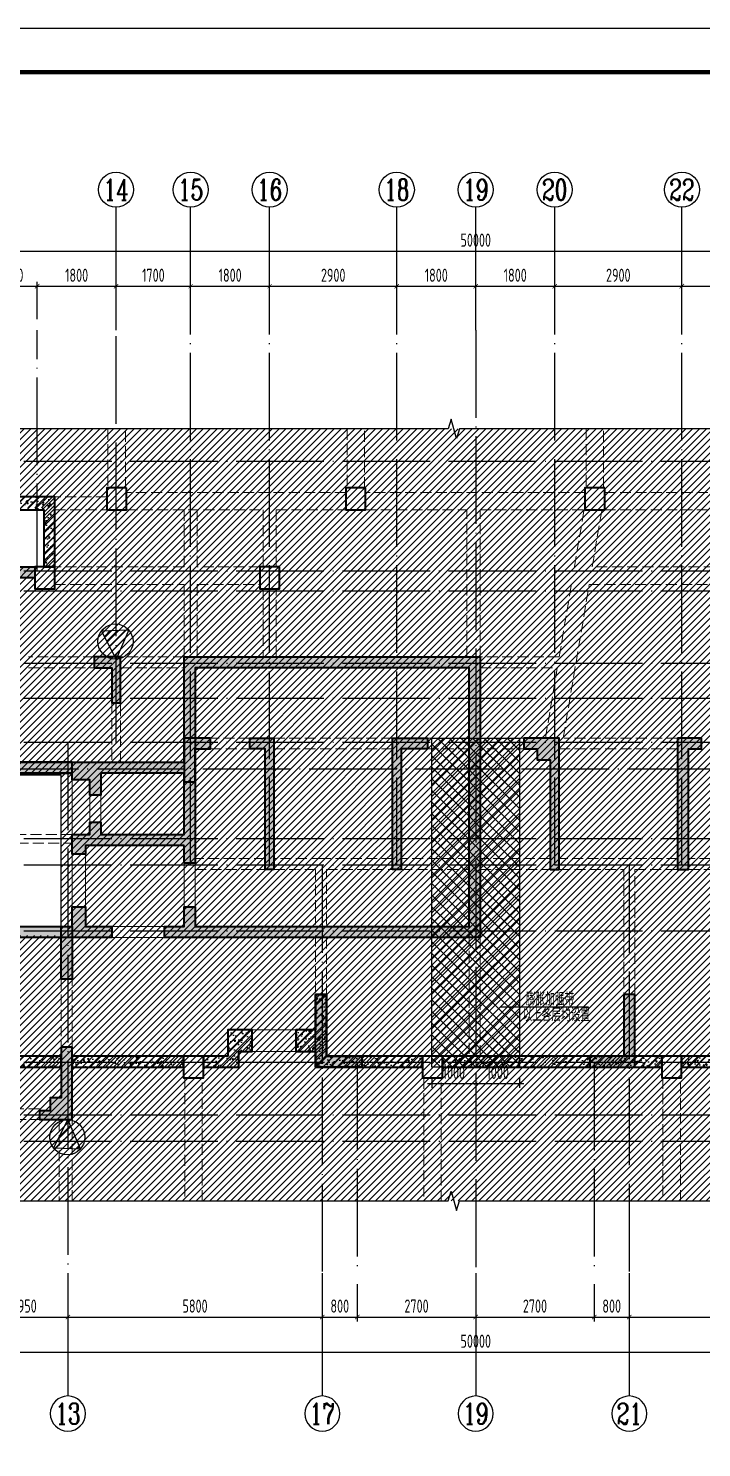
# Model space of a CAD drawing. Extents: x -655480 to 203344, y -294099 to 287156.
# Drawn here: x -176519 to -161169, y 193828 to 226182 of the extents above; entities that cross this region are included whole.
import ezdxf
from ezdxf.enums import TextEntityAlignment as Align

# ---------------------------------------------------------------- set-up
doc = ezdxf.new("R2010")
doc.units = 0
doc.header["$LTSCALE"] = 1000
for name, pattern in [('__DASH', [0.35, 0.25, -0.1]), ('DASH', [0.35, 0.25, -0.1]), ('DOTE', [2.42, 2, -0.2, 0.02, -0.2])]:
    doc.linetypes.add(name, pattern=pattern)
doc.layers.get('0').update_dxf_attribs({"linetype": 'CONTINUOUS'})
doc.layers.get('DEFPOINTS').update_dxf_attribs({"linetype": 'CONTINUOUS'})
for name, color, linetype in [('-TK', 7, 'CONTINUOUS'), ('A-AXIS', 1, 'CONTINUOUS'), ('A-DOTE', 10, 'DOTE'), ('AXIS_NUM', 7, 'CONTINUOUS'), ('DIM', 2, 'CONTINUOUS'), ('S-L主梁线', 4, 'DASH'), ('S-Q墙填充', 252, 'CONTINUOUS'), ('S-Q墙实线', 6, 'CONTINUOUS'), ('S-X详图标注', 3, 'CONTINUOUS'), ('S-Y一般标注', 3, 'CONTINUOUS'), ('S-楼板文字', 7, 'CONTINUOUS'), ('S-洞口边线', 7, 'CONTINUOUS'), ('THIN', 7, 'CONTINUOUS'), ('后浇带', 8, 'CONTINUOUS'), ('轮廓线-核心筒', 7, 'CONTINUOUS')]:
    doc.layers.add(name, color=color, linetype=linetype)
for name, color, linetype, lineweight in [('WINDOW', 144, 'CONTINUOUS', 15), ('底图$0$砼柱', 2, 'CONTINUOUS', 35), ('板元', 253, 'CONTINUOUS', 18)]:
    doc.layers.add(name, color=color, linetype=linetype, lineweight=lineweight)
doc.styles.add('TSSD_Axis', font='complex.shx', dxfattribs={"width": 0.7, "bigfont": 'hztxt.shx'})
doc.styles.add('TSSD_DIMENSION', font='Tssdeng.shx', dxfattribs={"width": 0.7, "bigfont": 'tssdchn.shx'})
doc.styles.add('TSSD_REIN', font='tssdeng.shx', dxfattribs={"width": 0.7, "height": 300, "bigfont": 'tssdchn.shx'})
doc.dimstyles.new('TSSD_100_100', dxfattribs={"dimtxt": 300, "dimasz": 100, "dimexe": 100, "dimexo": 250, "dimgap": 100, "dimtad": 1, "dimdec": 0, "dimzin": 0, "dimdsep": 46, "dimtxsty": 'TSSD_DIMENSION', "dimblk": 'ARCHTICK', "dimcen": 0, "dimdle": 100, "dimclrt": 7, "dimadec": 0, "dimazin": 0, "dimtfac": 1, "dimtdec": 0, "dimtix": 1, "dimtmove": 2, "dimatfit": 3, "dimldrblk": 'ARCHTICK', "dimfxl": 1, "dimtolj": 1, "dimtzin": 0, "dimarcsym": 0})
doc.dimstyles.new('TSSD_100_100$0', dxfattribs={"dimtxt": 300, "dimasz": 80, "dimexe": 100, "dimexo": 250, "dimgap": 100, "dimtad": 1, "dimdec": 0, "dimzin": 0, "dimdsep": 46, "dimtxsty": 'TSSD_DIMENSION', "dimblk": 'ARCHTICK', "dimcen": 0, "dimdle": 100, "dimclrd": 3, "dimclre": 3, "dimclrt": 7, "dimadec": 0, "dimazin": 0, "dimtfac": 1, "dimtdec": 0, "dimtix": 1, "dimtmove": 2, "dimatfit": 3, "dimldrblk": 'ARCHTICK', "dimfxl": 1, "dimtolj": 1, "dimtzin": 0, "dimarcsym": 0})
pattern_1 = [(45, (-1285947.3, -27275.25), (-88.388348, 88.388348), []), (50, (-1285947.3, -27275.25), (358.63009, -31.37607), [37.5, -412.5]), (355, (-1285947.3, -27275.25), (-69.37567, 376.09607), [30, -330]), (100.4514, (-1285917.4, -27277.87), (289.25469, 344.71977), [31.8701, -350.57106]), (46.1842, (-1285947.3, -27175.25), (533.62052, -82.7595), [56.25, -618.75]), (96.6356, (-1285902.83, -27182.15), (467.33135, 487.05894), [47.80514, -525.8565]), (351.1842, (-1285947.3, -27175.25), (467.33097, 487.0593), [45, -495]), (21, (-1285897.3, -27200.25), (298.45353, -201.309445), [37.5, -412.5]), (326, (-1285897.3, -27200.25), (121.65767, 362.57502), [30, -330]), (71.4514, (-1285872.43, -27217.03), (420.11131, 161.26525), [31.8701, -350.57106]), (37.5, (-1285947.3, -27275.25), (6.079928, 166.446927), [0, -326, 0, -335, 0, -331.25]), (7.5, (-1285947.3, -27275.25), (131.53477, 197.205856), [0, -191, 0, -318.5, 0, -126.25]), (327.5, (-1286058.8, -27275.25), (266.911218, -11.277436), [0, -125, 0, -390, 0, -517.5]), (317.5, (-1286108.8, -27275.25), (291.593085, 50.05249), [0, -162.5, 0, -259, 0, -367.5])]

# ---------------------------------------------------------------- blocks, each defined once
blk = doc.blocks.new('20210827.00122446')
at = {"layer": 'S-Q墙填充', "linetype": 'ByBlock'}
h = blk.add_hatch(dxfattribs=at)
h.set_pattern_fill('钢筋混凝土', color=252, scale=50)
h.set_pattern_definition(pattern_1)
h.paths.add_polyline_path([(-238612, -278596), (-238612, -276996), (-242422, -276996), (-242422, -277296), (-238862, -277296), (-238862, -278596)])
h = blk.add_hatch(dxfattribs=at)
h.set_pattern_fill('钢筋混凝土', color=252, scale=50)
h.set_pattern_definition(pattern_1)
h.paths.add_polyline_path([(-235662, -284946), (-237912, -284946), (-237912, -285146), (-238212, -285146), (-238212, -284696), (-237812, -284696), (-237812, -284416), (-237562, -284416), (-237562, -284696), (-235662, -284696), (-235662, -283296), (-237562, -283296), (-237562, -283796), (-237812, -283796), (-237812, -283446), (-238212, -283446), (-238212, -283296), (-240212, -283296), (-240212, -278596), (-239062, -278596), (-239062, -278846), (-239962, -278846), (-239962, -283046), (-235662, -283046), (-235662, -280646), (-228912, -280646), (-228912, -287046), (-236112, -287046), (-236112, -286796), (-235662, -286796), (-235662, -286346), (-235412, -286346), (-235412, -286796), (-229162, -286796), (-229162, -280896), (-235412, -280896), (-235412, -285346), (-235662, -285346)])
at = {"layer": 'S-Q墙填充'}
for points in [[(-237112, -280646), (-237712, -280646), (-237712, -280896), (-237312, -280896), (-237312, -281696), (-237112, -281696)], [(-235412, -283496), (-235412, -282746), (-235062, -282746), (-235062, -282496), (-235662, -282496), (-235662, -283496)], [(-233612, -282496), (-233612, -285496), (-233812, -285496), (-233812, -282746), (-234162, -282746), (-234162, -282496)], [(-230712, -285496), (-230912, -285496), (-230912, -282496), (-230112, -282496), (-230112, -282746), (-230712, -282746)], [(-227312, -285496), (-227112, -285496), (-227112, -282496), (-227912, -282496), (-227912, -282746), (-227612, -282746), (-227612, -282996), (-227312, -282996)], [(-224412, -282496), (-224412, -285496), (-224162, -285496), (-224162, -282746), (-223862, -282746), (-223862, -282496)], [(-240212, -282796), (-240212, -283296), (-238212, -283296), (-238212, -283046), (-239962, -283046), (-239962, -282796)], [(-238212, -287996), (-238462, -287996), (-238462, -286796), (-238212, -286796)], [(-232662, -289996), (-232662, -288346), (-232412, -288346), (-232412, -289746), (-231612, -289746), (-231612, -289996)], [(-225387, -289996), (-225387, -288346), (-225637, -288346), (-225637, -289746), (-226412, -289746), (-226412, -289996)], [(-238212, -291196), (-238212, -289546), (-238462, -289546), (-238462, -290696), (-238712, -290696), (-238712, -290996), (-238962, -290996), (-238962, -291196)]]:
    blk.add_hatch(color=252, dxfattribs=at).paths.add_polyline_path(points)
at = {"layer": 'S-Q墙填充', "linetype": 'ByBlock'}
h = blk.add_hatch(dxfattribs=at)
h.set_pattern_fill('钢筋混凝土', color=252, scale=50)
h.set_pattern_definition(pattern_1)
h.paths.add_polyline_path([(-247412, -281696), (-247412, -283196), (-247412, -286096), (-242662, -286096), (-242662, -286796), (-238212, -286796), (-238212, -286346), (-237912, -286346), (-237912, -286796), (-237312, -286796), (-237312, -287046), (-242912, -287046), (-242912, -286346), (-247662, -286346), (-247662, -281696)])
h = blk.add_hatch(dxfattribs=at)
h.set_pattern_fill('钢筋混凝土', color=252, scale=50)
h.set_pattern_definition(pattern_1)
h.paths.add_polyline_path([(-232412, -289746), (-232412, -288346), (-232662, -288346), (-232662, -289146), (-233112, -289146), (-233112, -289646), (-232662, -289646), (-232662, -289996), (-230222, -289996), (-230222, -289746)])
h = blk.add_hatch(dxfattribs=at)
h.set_pattern_fill('钢筋混凝土', color=252, scale=50)
h.set_pattern_definition(pattern_1)
h.paths.add_polyline_path([(-234412, -289996), (-234412, -289646), (-234112, -289646), (-234112, -289146), (-234662, -289146), (-234662, -289746), (-235222, -289746), (-235222, -289996)])
h = blk.add_hatch(dxfattribs=at)
h.set_pattern_fill('钢筋混凝土', color=252, scale=50)
h.set_pattern_definition(pattern_1)
h.paths.add_polyline_path([(-244562, -289746), (-244562, -289996), (-238462, -289996), (-238462, -289746)])
h = blk.add_hatch(dxfattribs=at)
h.set_pattern_fill('钢筋混凝土', color=252, scale=50)
h.set_pattern_definition(pattern_1)
h.paths.add_polyline_path([(-238212, -289996), (-235672, -289996), (-235672, -289746), (-238212, -289746)])
h = blk.add_hatch(dxfattribs=at)
h.set_pattern_fill('钢筋混凝土', color=252, scale=50)
h.set_pattern_definition(pattern_1)
h.paths.add_polyline_path([(-224772, -289996), (-224772, -289746), (-229772, -289746), (-229772, -289996)])
h = blk.add_hatch(dxfattribs=at)
h.set_pattern_fill('钢筋混凝土', color=252, scale=50)
h.set_pattern_definition(pattern_1)
h.paths.add_polyline_path([(-224322, -289746), (-224322, -289996), (-219812, -289996), (-219812, -289746)])
at = {"layer": 'S-L主梁线', "linetype": '__DASH', "lineweight": 18}
for p, q in [((-237397, -275446), (-237397, -276796)), ((-236997, -276796), (-236997, -275446)), ((-231947, -275446), (-231947, -276796)), ((-231547, -276796), (-231547, -275446)), ((-226497, -275446), (-226497, -276796)), ((-226097, -276796), (-226097, -275446)), ((-233712, -276896), (-236972, -276896)), ((-231972, -276896), (-233712, -276896)), ((-226522, -276896), (-231522, -276896)), ((-219872, -276896), (-226072, -276896)), ((-237422, -276996), (-238612, -276996)), ((-226762, -278596), (-226522, -277177)), ((-238612, -277296), (-237422, -277296)), ((-236972, -277296), (-233862, -277296)), ((-235662, -278596), (-235662, -277296)), ((-235362, -278596), (-235362, -277296)), ((-233862, -277296), (-233862, -278596)), ((-233562, -277296), (-231972, -277296)), ((-233562, -278596), (-233562, -277296)), ((-231522, -277296), (-229212, -277296)), ((-229212, -280646), (-229212, -277296)), ((-228912, -277296), (-226522, -277296)), ((-228912, -280646), (-228912, -277296)), ((-226357, -278596), (-226137, -277296)), ((-226072, -277296), (-219872, -277296)), ((-235662, -278596), (-238612, -278596)), ((-233937, -278596), (-235362, -278596)), ((-222862, -278596), (-226357, -278596)), ((-238612, -278996), (-235662, -278996)), ((-235662, -280646), (-235662, -278996)), ((-235362, -278996), (-233937, -278996)), ((-235362, -280646), (-235362, -278996)), ((-233862, -279096), (-233862, -280646)), ((-233562, -280646), (-233562, -279096)), ((-227109, -280646), (-226830, -278996)), ((-227017, -282496), (-226424, -278996)), ((-226424, -278996), (-222862, -278996)), ((-237712, -280646), (-239212, -280646)), ((-235662, -280646), (-237112, -280646)), ((-227109, -280646), (-228912, -280646)), ((-239212, -280896), (-237712, -280896)), ((-237112, -280896), (-235662, -280896)), ((-228912, -280896), (-227152, -280896)), ((-227422, -282496), (-227152, -280896)), ((-237312, -281696), (-237312, -283046)), ((-237112, -283046), (-237112, -281696)), ((-234162, -282496), (-235062, -282496)), ((-235062, -282746), (-234162, -282746)), ((-230912, -282496), (-233612, -282496)), ((-233612, -282746), (-230912, -282746)), ((-229162, -282496), (-230112, -282496)), ((-230112, -282746), (-229162, -282746)), ((-227812, -282496), (-228912, -282496)), ((-227812, -282746), (-228912, -282746)), ((-227112, -282746), (-224412, -282746)), ((-224412, -282496), (-226993, -282496)), ((-238212, -284696), (-239712, -284696)), ((-239812, -284896), (-238212, -284896)), ((-233812, -285246), (-235412, -285246)), ((-232512, -285246), (-233612, -285246)), ((-230912, -285246), (-232512, -285246)), ((-229162, -285246), (-230712, -285246)), ((-227312, -285246), (-228912, -285246)), ((-225512, -285246), (-227112, -285246)), ((-224412, -285246), (-225512, -285246)), ((-222612, -285246), (-224162, -285246)), ((-235412, -285496), (-233812, -285496)), ((-233612, -285496), (-232662, -285496)), ((-232662, -285496), (-232662, -286746)), ((-232412, -285496), (-230912, -285496)), ((-232412, -286746), (-232412, -285496)), ((-230712, -285496), (-229162, -285496)), ((-228912, -285496), (-227312, -285496)), ((-227112, -285496), (-225637, -285496)), ((-225637, -285496), (-225637, -288346)), ((-225387, -288346), (-225387, -285496)), ((-225387, -285496), (-224412, -285496)), ((-224162, -285496), (-222612, -285496)), ((-232662, -286996), (-232662, -288346)), ((-232412, -288346), (-232412, -286996)), ((-229162, -286996), (-229162, -289746)), ((-228912, -289746), (-228912, -286996)), ((-238462, -287996), (-238462, -289546)), ((-238212, -289546), (-238212, -287996)), ((-235647, -290246), (-235647, -293050)), ((-235247, -293050), (-235247, -290246)), ((-230197, -290246), (-230197, -293050)), ((-229797, -293050), (-229797, -290246)), ((-224747, -290246), (-224747, -293050)), ((-224347, -293050), (-224347, -290246)), ((-238962, -290946), (-244062, -290946)), ((-244062, -291196), (-238962, -291196)), ((-238512, -291196), (-238512, -293050)), ((-238212, -293050), (-238212, -291196))]:
    blk.add_line(p, q, dxfattribs=at)
at = {"layer": 'S-Q墙实线', "lineweight": 35}
for points in [[(-238612, -278596), (-238612, -276996), (-242422, -276996), (-242422, -277296), (-238862, -277296), (-238862, -278596)], [(-237112, -280646), (-237712, -280646), (-237712, -280896), (-237312, -280896), (-237312, -281696), (-237112, -281696)], [(-235412, -283496), (-235412, -282746), (-235062, -282746), (-235062, -282496), (-235662, -282496), (-235662, -283496)], [(-233612, -282496), (-233612, -285496), (-233812, -285496), (-233812, -282746), (-234162, -282746), (-234162, -282496)], [(-230712, -285496), (-230912, -285496), (-230912, -282496), (-230112, -282496), (-230112, -282746), (-230712, -282746)], [(-227312, -285496), (-227112, -285496), (-227112, -282496), (-227912, -282496), (-227912, -282746), (-227612, -282746), (-227612, -282996), (-227312, -282996)], [(-224412, -282496), (-224412, -285496), (-224162, -285496), (-224162, -282746), (-223862, -282746), (-223862, -282496)], [(-240212, -282796), (-240212, -283296), (-238212, -283296), (-238212, -283046), (-239962, -283046), (-239962, -282796)], [(-238212, -287996), (-238462, -287996), (-238462, -286796), (-238212, -286796)], [(-232662, -289996), (-232662, -288346), (-232412, -288346), (-232412, -289746), (-231612, -289746), (-231612, -289996)], [(-225387, -289996), (-225387, -288346), (-225637, -288346), (-225637, -289746), (-226412, -289746), (-226412, -289996)], [(-238212, -291196), (-238212, -289546), (-238462, -289546), (-238462, -290696), (-238712, -290696), (-238712, -290996), (-238962, -290996), (-238962, -291196)], [(-224772, -289996), (-224772, -289746), (-229772, -289746), (-229772, -289996)], [(-224322, -289746), (-224322, -289996), (-219812, -289996), (-219812, -289746)]]:
    blk.add_lwpolyline(points, close=True, dxfattribs=at)
for points in [[(-235662, -284946), (-237912, -284946), (-237912, -285146), (-238212, -285146), (-238212, -284696), (-237812, -284696), (-237812, -284416), (-237562, -284416), (-237562, -284696), (-235662, -284696), (-235662, -283296), (-237562, -283296), (-237562, -283796), (-237812, -283796), (-237812, -283446), (-238212, -283446), (-238212, -283296), (-240212, -283296)], [(-240212, -278596), (-239062, -278596), (-239062, -278846), (-239962, -278846)], [(-239962, -283046), (-235662, -283046), (-235662, -280646), (-228912, -280646), (-228912, -287046), (-236112, -287046), (-236112, -286796), (-235662, -286796), (-235662, -286346), (-235412, -286346), (-235412, -286796), (-229162, -286796), (-229162, -280896), (-235412, -280896), (-235412, -285346), (-235662, -285346), (-235662, -284946)], [(-247412, -281696), (-247412, -283196), (-247412, -286096), (-242662, -286096), (-242662, -286796), (-238212, -286796), (-238212, -286346), (-237912, -286346), (-237912, -286796), (-237312, -286796), (-237312, -287046), (-242912, -287046), (-242912, -286346), (-247662, -286346), (-247662, -281696), (-247412, -281696)], [(-232412, -289746), (-232412, -288346), (-232662, -288346), (-232662, -289146), (-233112, -289146), (-233112, -289646), (-232662, -289646), (-232662, -289996), (-230222, -289996), (-230222, -289746), (-232412, -289746)], [(-234412, -289996), (-234412, -289646), (-234112, -289646), (-234112, -289146), (-234662, -289146), (-234662, -289746), (-235222, -289746), (-235222, -289996), (-234412, -289996)], [(-244562, -289746), (-244562, -289996), (-238462, -289996), (-238462, -289746), (-244562, -289746)], [(-238212, -289996), (-235672, -289996), (-235672, -289746), (-238212, -289746), (-238212, -289996)]]:
    blk.add_lwpolyline(points, dxfattribs=at)
at = {"layer": 'THIN'}
for points in [[(-202250, -275446), (-229381, -275446), (-229451, -275666), (-229571, -275226), (-229641, -275446), (-256772, -275446)], [(-256772, -293050), (-229641, -293050), (-229571, -292830), (-229451, -293270), (-229381, -293050), (-202250, -293050)]]:
    blk.add_lwpolyline(points, dxfattribs=at)
at = {"layer": 'WINDOW', "linetype": 'ByBlock'}
blk.add_line((-238212, -284696), (-238212, -283446), dxfattribs=at)
for points in [[(-237812, -283796), (-237562, -283796), (-237562, -284416), (-237812, -284416)], [(-237912, -285146), (-238212, -285146), (-238212, -286346), (-237912, -286346)], [(-235412, -285346), (-235662, -285346), (-235662, -286346), (-235412, -286346)], [(-237312, -286796), (-236112, -286796), (-236112, -287046), (-237312, -287046)], [(-233112, -289146), (-234112, -289146), (-234112, -289646), (-233112, -289646)]]:
    blk.add_lwpolyline(points, close=True, dxfattribs=at)
at = {"layer": '底图$0$砼柱', "color": 3, "lineweight": 35}
for points in [[(-236972, -276796), (-237422, -276796), (-237422, -277296), (-236972, -277296)], [(-231522, -276796), (-231972, -276796), (-231972, -277296), (-231522, -277296)], [(-226072, -276796), (-226522, -276796), (-226522, -277296), (-226072, -277296)], [(-238612, -278596), (-239062, -278596), (-239062, -279096), (-238612, -279096)], [(-233487, -278596), (-233937, -278596), (-233937, -279096), (-233487, -279096)], [(-235222, -289746), (-235672, -289746), (-235672, -290246), (-235222, -290246)], [(-229772, -289746), (-230222, -289746), (-230222, -290246), (-229772, -290246)], [(-224322, -289746), (-224772, -289746), (-224772, -290246), (-224322, -290246)]]:
    blk.add_lwpolyline(points, close=True, dxfattribs=at)
at = {"layer": '轮廓线-核心筒', "linetype": 'ByBlock'}
blk.add_lwpolyline([(-242662, -286096), (-242662, -286796), (-238462, -286796), (-238462, -284746), (-238462, -283346), (-240212, -283346), (-240212, -278596), (-240212, -278596), (-240212, -278596), (-238862, -278596), (-238862, -277296), (-243062, -277296), (-243062, -278746), (-245312, -278746), (-245312, -278746), (-245312, -278746), (-245312, -281696), (-247412, -281696), (-247412, -286096)], close=True, dxfattribs=at)
blk = doc.blocks.new('ts_axno')
at = {"color": 0, "linetype": 'ByBlock', "lineweight": -2}
blk.add_circle((0, 0), 0.5, dxfattribs=at)
at = {"color": 0, "linetype": 'ByBlock', "lineweight": -2, "style": 'TSSD_Axis', "width": 0.7}
blk.add_attdef('A', text='', height=0.6, dxfattribs=at).set_placement((0, 0), align=Align.MIDDLE_CENTER)
blk = doc.blocks.new('_ArchTick')
at = {"color": 0, "linetype": 'ByBlock', "const_width": 0.15}
blk.add_lwpolyline([(-0.5, -0.5), (0.5, 0.5)], dxfattribs=at)
blk = doc.blocks.new('*D478')
at = {"layer": 'DEFPOINTS', "color": 0, "transparency": 16777216}
for p in [(-179891, 288113), (-180991, 287113), (-179891, 287113)]:
    blk.add_point(p, dxfattribs=at)
at = {"layer": 'S-Y一般标注', "color": 0, "lineweight": -2, "transparency": 16777216}
for p, q in [((-181091, 288113), (-179791, 288113)), ((-180991, 287363), (-180991, 288213)), ((-179891, 287363), (-179891, 288213))]:
    blk.add_line(p, q, dxfattribs=at)
at = {"layer": 'S-Y一般标注', "color": 0, "lineweight": -2, "transparency": 16777216, "xscale": 100, "yscale": 100, "zscale": 100, "rotation": 180}
blk.add_blockref('_ArchTick', (-180991, 288113), dxfattribs=at)
at = {"layer": 'S-Y一般标注', "color": 0, "lineweight": -2, "transparency": 16777216, "xscale": 100, "yscale": 100, "zscale": 100}
blk.add_blockref('_ArchTick', (-179891, 288113), dxfattribs=at)
at = {"layer": 'S-Y一般标注', "color": 7, "transparency": 16777216, "insert": (-180441, 288363), "char_height": 300, "attachment_point": 5, "style": 'TSSD_DIMENSION'}
blk.add_mtext('\\A1;1100', dxfattribs=at)
blk = doc.blocks.new('*D479')
at = {"layer": 'DEFPOINTS', "color": 0, "transparency": 16777216}
for p in [(-176391, 288113), (-178091, 287113), (-176391, 287113)]:
    blk.add_point(p, dxfattribs=at)
at = {"layer": 'S-Y一般标注', "color": 0, "lineweight": -2, "transparency": 16777216}
for p, q in [((-178191, 288113), (-176291, 288113)), ((-178091, 287363), (-178091, 288213)), ((-176391, 287363), (-176391, 288213))]:
    blk.add_line(p, q, dxfattribs=at)
at = {"layer": 'S-Y一般标注', "color": 0, "lineweight": -2, "transparency": 16777216, "xscale": 100, "yscale": 100, "zscale": 100, "rotation": 180}
blk.add_blockref('_ArchTick', (-178091, 288113), dxfattribs=at)
at = {"layer": 'S-Y一般标注', "color": 0, "lineweight": -2, "transparency": 16777216, "xscale": 100, "yscale": 100, "zscale": 100}
blk.add_blockref('_ArchTick', (-176391, 288113), dxfattribs=at)
at = {"layer": 'S-Y一般标注', "color": 7, "transparency": 16777216, "insert": (-177241, 288363), "char_height": 300, "attachment_point": 5, "style": 'TSSD_DIMENSION'}
blk.add_mtext('\\A1;1700', dxfattribs=at)
blk = doc.blocks.new('*D480')
at = {"layer": 'DEFPOINTS', "color": 0, "transparency": 16777216}
for p in [(-174591, 288113), (-176391, 287113), (-174591, 287113)]:
    blk.add_point(p, dxfattribs=at)
at = {"layer": 'S-Y一般标注', "color": 0, "lineweight": -2, "transparency": 16777216}
for p, q in [((-176491, 288113), (-174491, 288113)), ((-176391, 287363), (-176391, 288213)), ((-174591, 287363), (-174591, 288213))]:
    blk.add_line(p, q, dxfattribs=at)
at = {"layer": 'S-Y一般标注', "color": 0, "lineweight": -2, "transparency": 16777216, "xscale": 100, "yscale": 100, "zscale": 100, "rotation": 180}
blk.add_blockref('_ArchTick', (-176391, 288113), dxfattribs=at)
at = {"layer": 'S-Y一般标注', "color": 0, "lineweight": -2, "transparency": 16777216, "xscale": 100, "yscale": 100, "zscale": 100}
blk.add_blockref('_ArchTick', (-174591, 288113), dxfattribs=at)
at = {"layer": 'S-Y一般标注', "color": 7, "transparency": 16777216, "insert": (-175491, 288363), "char_height": 300, "attachment_point": 5, "style": 'TSSD_DIMENSION'}
blk.add_mtext('\\A1;1800', dxfattribs=at)
blk = doc.blocks.new('*D481')
at = {"layer": 'DEFPOINTS', "color": 0, "transparency": 16777216}
for p in [(-171691, 288113), (-174591, 287113), (-171691, 287113)]:
    blk.add_point(p, dxfattribs=at)
at = {"layer": 'S-Y一般标注', "color": 0, "lineweight": -2, "transparency": 16777216}
for p, q in [((-174691, 288113), (-171591, 288113)), ((-174591, 287363), (-174591, 288213)), ((-171691, 287363), (-171691, 288213))]:
    blk.add_line(p, q, dxfattribs=at)
at = {"layer": 'S-Y一般标注', "color": 0, "lineweight": -2, "transparency": 16777216, "xscale": 100, "yscale": 100, "zscale": 100, "rotation": 180}
blk.add_blockref('_ArchTick', (-174591, 288113), dxfattribs=at)
at = {"layer": 'S-Y一般标注', "color": 0, "lineweight": -2, "transparency": 16777216, "xscale": 100, "yscale": 100, "zscale": 100}
blk.add_blockref('_ArchTick', (-171691, 288113), dxfattribs=at)
at = {"layer": 'S-Y一般标注', "color": 7, "transparency": 16777216, "insert": (-173141, 288363), "char_height": 300, "attachment_point": 5, "style": 'TSSD_DIMENSION'}
blk.add_mtext('\\A1;2900', dxfattribs=at)
blk = doc.blocks.new('*D482')
at = {"layer": 'DEFPOINTS', "color": 0, "transparency": 16777216}
for p in [(-169891, 288113), (-171691, 287113), (-169891, 287113)]:
    blk.add_point(p, dxfattribs=at)
at = {"layer": 'S-Y一般标注', "color": 0, "lineweight": -2, "transparency": 16777216}
for p, q in [((-171791, 288113), (-169791, 288113)), ((-171691, 287363), (-171691, 288213)), ((-169891, 287363), (-169891, 288213))]:
    blk.add_line(p, q, dxfattribs=at)
at = {"layer": 'S-Y一般标注', "color": 0, "lineweight": -2, "transparency": 16777216, "xscale": 100, "yscale": 100, "zscale": 100, "rotation": 180}
blk.add_blockref('_ArchTick', (-171691, 288113), dxfattribs=at)
at = {"layer": 'S-Y一般标注', "color": 0, "lineweight": -2, "transparency": 16777216, "xscale": 100, "yscale": 100, "zscale": 100}
blk.add_blockref('_ArchTick', (-169891, 288113), dxfattribs=at)
at = {"layer": 'S-Y一般标注', "color": 7, "transparency": 16777216, "insert": (-170791, 288363), "char_height": 300, "attachment_point": 5, "style": 'TSSD_DIMENSION'}
blk.add_mtext('\\A1;1800', dxfattribs=at)
blk = doc.blocks.new('*D483')
at = {"layer": 'DEFPOINTS', "color": 0, "transparency": 16777216}
for p in [(-168091, 288113), (-169891, 287113), (-168091, 287113)]:
    blk.add_point(p, dxfattribs=at)
at = {"layer": 'S-Y一般标注', "color": 0, "lineweight": -2, "transparency": 16777216}
for p, q in [((-169991, 288113), (-167991, 288113)), ((-169891, 287363), (-169891, 288213)), ((-168091, 287363), (-168091, 288213))]:
    blk.add_line(p, q, dxfattribs=at)
at = {"layer": 'S-Y一般标注', "color": 0, "lineweight": -2, "transparency": 16777216, "xscale": 100, "yscale": 100, "zscale": 100, "rotation": 180}
blk.add_blockref('_ArchTick', (-169891, 288113), dxfattribs=at)
at = {"layer": 'S-Y一般标注', "color": 0, "lineweight": -2, "transparency": 16777216, "xscale": 100, "yscale": 100, "zscale": 100}
blk.add_blockref('_ArchTick', (-168091, 288113), dxfattribs=at)
at = {"layer": 'S-Y一般标注', "color": 7, "transparency": 16777216, "insert": (-168991, 288363), "char_height": 300, "attachment_point": 5, "style": 'TSSD_DIMENSION'}
blk.add_mtext('\\A1;1800', dxfattribs=at)
blk = doc.blocks.new('*D484')
at = {"layer": 'DEFPOINTS', "color": 0, "transparency": 16777216}
for p in [(-165191, 288113), (-168091, 287113), (-165191, 287113)]:
    blk.add_point(p, dxfattribs=at)
at = {"layer": 'S-Y一般标注', "color": 0, "lineweight": -2, "transparency": 16777216}
for p, q in [((-168191, 288113), (-165091, 288113)), ((-168091, 287363), (-168091, 288213)), ((-165191, 287363), (-165191, 288213))]:
    blk.add_line(p, q, dxfattribs=at)
at = {"layer": 'S-Y一般标注', "color": 0, "lineweight": -2, "transparency": 16777216, "xscale": 100, "yscale": 100, "zscale": 100, "rotation": 180}
blk.add_blockref('_ArchTick', (-168091, 288113), dxfattribs=at)
at = {"layer": 'S-Y一般标注', "color": 0, "lineweight": -2, "transparency": 16777216, "xscale": 100, "yscale": 100, "zscale": 100}
blk.add_blockref('_ArchTick', (-165191, 288113), dxfattribs=at)
at = {"layer": 'S-Y一般标注', "color": 7, "transparency": 16777216, "insert": (-166641, 288363), "char_height": 300, "attachment_point": 5, "style": 'TSSD_DIMENSION'}
blk.add_mtext('\\A1;2900', dxfattribs=at)
blk = doc.blocks.new('*D485')
at = {"layer": 'DEFPOINTS', "color": 0, "transparency": 16777216}
for p in [(-163391, 288113), (-165191, 287113), (-163391, 287113)]:
    blk.add_point(p, dxfattribs=at)
at = {"layer": 'S-Y一般标注', "color": 0, "lineweight": -2, "transparency": 16777216}
for p, q in [((-165291, 288113), (-163291, 288113)), ((-165191, 287363), (-165191, 288213)), ((-163391, 287363), (-163391, 288213))]:
    blk.add_line(p, q, dxfattribs=at)
at = {"layer": 'S-Y一般标注', "color": 0, "lineweight": -2, "transparency": 16777216, "xscale": 100, "yscale": 100, "zscale": 100, "rotation": 180}
blk.add_blockref('_ArchTick', (-165191, 288113), dxfattribs=at)
at = {"layer": 'S-Y一般标注', "color": 0, "lineweight": -2, "transparency": 16777216, "xscale": 100, "yscale": 100, "zscale": 100}
blk.add_blockref('_ArchTick', (-163391, 288113), dxfattribs=at)
at = {"layer": 'S-Y一般标注', "color": 7, "transparency": 16777216, "insert": (-164291, 288363), "char_height": 300, "attachment_point": 5, "style": 'TSSD_DIMENSION'}
blk.add_mtext('\\A1;1800', dxfattribs=at)
blk = doc.blocks.new('*D494')
at = {"layer": 'DEFPOINTS', "color": 0, "transparency": 16777216}
for p in [(-144891, 288913), (-194891, 287113), (-144891, 287113)]:
    blk.add_point(p, dxfattribs=at)
at = {"layer": 'S-Y一般标注', "color": 0, "lineweight": -2, "transparency": 16777216}
for p, q in [((-194891, 287363), (-194891, 289013)), ((-144891, 287363), (-144891, 289013)), ((-194991, 288913), (-144791, 288913))]:
    blk.add_line(p, q, dxfattribs=at)
at = {"layer": 'S-Y一般标注', "color": 0, "lineweight": -2, "transparency": 16777216, "xscale": 100, "yscale": 100, "zscale": 100, "rotation": 180}
blk.add_blockref('_ArchTick', (-194891, 288913), dxfattribs=at)
at = {"layer": 'S-Y一般标注', "color": 0, "lineweight": -2, "transparency": 16777216, "xscale": 100, "yscale": 100, "zscale": 100}
blk.add_blockref('_ArchTick', (-144891, 288913), dxfattribs=at)
at = {"layer": 'S-Y一般标注', "color": 7, "transparency": 16777216, "insert": (-169891, 289163), "char_height": 300, "attachment_point": 5, "style": 'TSSD_DIMENSION'}
blk.add_mtext('\\A1;50000', dxfattribs=at)
blk = doc.blocks.new('*D508')
at = {"layer": 'DEFPOINTS', "color": 0, "transparency": 16777216}
for p in [(-178091, 288113), (-179891, 287113), (-178091, 287113)]:
    blk.add_point(p, dxfattribs=at)
at = {"layer": 'S-Y一般标注', "color": 0, "lineweight": -2, "transparency": 16777216}
for p, q in [((-179991, 288113), (-177991, 288113)), ((-179891, 287363), (-179891, 288213)), ((-178091, 287363), (-178091, 288213))]:
    blk.add_line(p, q, dxfattribs=at)
at = {"layer": 'S-Y一般标注', "color": 0, "lineweight": -2, "transparency": 16777216, "xscale": 100, "yscale": 100, "zscale": 100, "rotation": 180}
blk.add_blockref('_ArchTick', (-179891, 288113), dxfattribs=at)
at = {"layer": 'S-Y一般标注', "color": 0, "lineweight": -2, "transparency": 16777216, "xscale": 100, "yscale": 100, "zscale": 100}
blk.add_blockref('_ArchTick', (-178091, 288113), dxfattribs=at)
at = {"layer": 'S-Y一般标注', "color": 7, "transparency": 16777216, "insert": (-178991, 288363), "char_height": 300, "attachment_point": 5, "style": 'TSSD_DIMENSION'}
blk.add_mtext('\\A1;1800', dxfattribs=at)
blk = doc.blocks.new('*D513')
at = {"layer": 'DEFPOINTS', "color": 0, "transparency": 16777216}
for p in [(-181141, 265613), (-179191, 265613), (-179191, 264613)]:
    blk.add_point(p, dxfattribs=at)
at = {"layer": 'S-Y一般标注', "color": 0, "lineweight": -2, "transparency": 16777216}
for p, q in [((-181141, 265363), (-181141, 264513)), ((-179191, 265363), (-179191, 264513)), ((-181241, 264613), (-179091, 264613))]:
    blk.add_line(p, q, dxfattribs=at)
at = {"layer": 'S-Y一般标注', "color": 0, "lineweight": -2, "transparency": 16777216, "xscale": 100, "yscale": 100, "zscale": 100, "rotation": 180}
blk.add_blockref('_ArchTick', (-181141, 264613), dxfattribs=at)
at = {"layer": 'S-Y一般标注', "color": 0, "lineweight": -2, "transparency": 16777216, "xscale": 100, "yscale": 100, "zscale": 100}
blk.add_blockref('_ArchTick', (-179191, 264613), dxfattribs=at)
at = {"layer": 'S-Y一般标注', "color": 7, "transparency": 16777216, "insert": (-180166, 264863), "char_height": 300, "attachment_point": 5, "style": 'TSSD_DIMENSION'}
blk.add_mtext('\\A1;1950', dxfattribs=at)
blk = doc.blocks.new('*D514')
at = {"layer": 'DEFPOINTS', "color": 0, "transparency": 16777216}
for p in [(-179191, 265613), (-173391, 265613), (-173391, 264613)]:
    blk.add_point(p, dxfattribs=at)
at = {"layer": 'S-Y一般标注', "color": 0, "lineweight": -2, "transparency": 16777216}
for p, q in [((-179191, 265363), (-179191, 264513)), ((-173391, 265363), (-173391, 264513)), ((-179291, 264613), (-173291, 264613))]:
    blk.add_line(p, q, dxfattribs=at)
at = {"layer": 'S-Y一般标注', "color": 0, "lineweight": -2, "transparency": 16777216, "xscale": 100, "yscale": 100, "zscale": 100, "rotation": 180}
blk.add_blockref('_ArchTick', (-179191, 264613), dxfattribs=at)
at = {"layer": 'S-Y一般标注', "color": 0, "lineweight": -2, "transparency": 16777216, "xscale": 100, "yscale": 100, "zscale": 100}
blk.add_blockref('_ArchTick', (-173391, 264613), dxfattribs=at)
at = {"layer": 'S-Y一般标注', "color": 7, "transparency": 16777216, "insert": (-176291, 264863), "char_height": 300, "attachment_point": 5, "style": 'TSSD_DIMENSION'}
blk.add_mtext('\\A1;5800', dxfattribs=at)
blk = doc.blocks.new('*D515')
at = {"layer": 'DEFPOINTS', "color": 0, "transparency": 16777216}
for p in [(-173391, 265613), (-172591, 265613), (-172591, 264613)]:
    blk.add_point(p, dxfattribs=at)
at = {"layer": 'S-Y一般标注', "color": 0, "lineweight": -2, "transparency": 16777216}
for p, q in [((-173391, 265363), (-173391, 264513)), ((-172591, 265363), (-172591, 264513)), ((-173491, 264613), (-172491, 264613))]:
    blk.add_line(p, q, dxfattribs=at)
at = {"layer": 'S-Y一般标注', "color": 0, "lineweight": -2, "transparency": 16777216, "xscale": 100, "yscale": 100, "zscale": 100, "rotation": 180}
blk.add_blockref('_ArchTick', (-173391, 264613), dxfattribs=at)
at = {"layer": 'S-Y一般标注', "color": 0, "lineweight": -2, "transparency": 16777216, "xscale": 100, "yscale": 100, "zscale": 100}
blk.add_blockref('_ArchTick', (-172591, 264613), dxfattribs=at)
at = {"layer": 'S-Y一般标注', "color": 7, "transparency": 16777216, "insert": (-172991, 264863), "char_height": 300, "attachment_point": 5, "style": 'TSSD_DIMENSION'}
blk.add_mtext('\\A1;800', dxfattribs=at)
blk = doc.blocks.new('*D516')
at = {"layer": 'DEFPOINTS', "color": 0, "transparency": 16777216}
for p in [(-172591, 265613), (-169891, 265613), (-169891, 264613)]:
    blk.add_point(p, dxfattribs=at)
at = {"layer": 'S-Y一般标注', "color": 0, "lineweight": -2, "transparency": 16777216}
for p, q in [((-172591, 265363), (-172591, 264513)), ((-169891, 265363), (-169891, 264513)), ((-172691, 264613), (-169791, 264613))]:
    blk.add_line(p, q, dxfattribs=at)
at = {"layer": 'S-Y一般标注', "color": 0, "lineweight": -2, "transparency": 16777216, "xscale": 100, "yscale": 100, "zscale": 100, "rotation": 180}
blk.add_blockref('_ArchTick', (-172591, 264613), dxfattribs=at)
at = {"layer": 'S-Y一般标注', "color": 0, "lineweight": -2, "transparency": 16777216, "xscale": 100, "yscale": 100, "zscale": 100}
blk.add_blockref('_ArchTick', (-169891, 264613), dxfattribs=at)
at = {"layer": 'S-Y一般标注', "color": 7, "transparency": 16777216, "insert": (-171241, 264863), "char_height": 300, "attachment_point": 5, "style": 'TSSD_DIMENSION'}
blk.add_mtext('\\A1;2700', dxfattribs=at)
blk = doc.blocks.new('*D517')
at = {"layer": 'DEFPOINTS', "color": 0, "transparency": 16777216}
for p in [(-167191, 265613), (-166391, 265613), (-166391, 264613)]:
    blk.add_point(p, dxfattribs=at)
at = {"layer": 'S-Y一般标注', "color": 0, "lineweight": -2, "transparency": 16777216}
for p, q in [((-167191, 265363), (-167191, 264513)), ((-166391, 265363), (-166391, 264513)), ((-167291, 264613), (-166291, 264613))]:
    blk.add_line(p, q, dxfattribs=at)
at = {"layer": 'S-Y一般标注', "color": 0, "lineweight": -2, "transparency": 16777216, "xscale": 100, "yscale": 100, "zscale": 100, "rotation": 180}
blk.add_blockref('_ArchTick', (-167191, 264613), dxfattribs=at)
at = {"layer": 'S-Y一般标注', "color": 0, "lineweight": -2, "transparency": 16777216, "xscale": 100, "yscale": 100, "zscale": 100}
blk.add_blockref('_ArchTick', (-166391, 264613), dxfattribs=at)
at = {"layer": 'S-Y一般标注', "color": 7, "transparency": 16777216, "insert": (-166791, 264863), "char_height": 300, "attachment_point": 5, "style": 'TSSD_DIMENSION'}
blk.add_mtext('\\A1;800', dxfattribs=at)
blk = doc.blocks.new('*D518')
at = {"layer": 'DEFPOINTS', "color": 0, "transparency": 16777216}
for p in [(-166391, 265613), (-160591, 265613), (-160591, 264613)]:
    blk.add_point(p, dxfattribs=at)
at = {"layer": 'S-Y一般标注', "color": 0, "lineweight": -2, "transparency": 16777216}
for p, q in [((-166391, 265363), (-166391, 264513)), ((-160591, 265363), (-160591, 264513)), ((-166491, 264613), (-160491, 264613))]:
    blk.add_line(p, q, dxfattribs=at)
at = {"layer": 'S-Y一般标注', "color": 0, "lineweight": -2, "transparency": 16777216, "xscale": 100, "yscale": 100, "zscale": 100, "rotation": 180}
blk.add_blockref('_ArchTick', (-166391, 264613), dxfattribs=at)
at = {"layer": 'S-Y一般标注', "color": 0, "lineweight": -2, "transparency": 16777216, "xscale": 100, "yscale": 100, "zscale": 100}
blk.add_blockref('_ArchTick', (-160591, 264613), dxfattribs=at)
at = {"layer": 'S-Y一般标注', "color": 7, "transparency": 16777216, "insert": (-163491, 264863), "char_height": 300, "attachment_point": 5, "style": 'TSSD_DIMENSION'}
blk.add_mtext('\\A1;5800', dxfattribs=at)
blk = doc.blocks.new('*D523')
at = {"layer": 'DEFPOINTS', "color": 0, "transparency": 16777216}
for p in [(-194891, 265613), (-144891, 265613), (-144891, 263813)]:
    blk.add_point(p, dxfattribs=at)
at = {"layer": 'S-Y一般标注', "color": 0, "lineweight": -2, "transparency": 16777216}
for p, q in [((-194891, 265363), (-194891, 263713)), ((-144891, 265363), (-144891, 263713)), ((-194991, 263813), (-144791, 263813))]:
    blk.add_line(p, q, dxfattribs=at)
at = {"layer": 'S-Y一般标注', "color": 0, "lineweight": -2, "transparency": 16777216, "xscale": 100, "yscale": 100, "zscale": 100, "rotation": 180}
blk.add_blockref('_ArchTick', (-194891, 263813), dxfattribs=at)
at = {"layer": 'S-Y一般标注', "color": 0, "lineweight": -2, "transparency": 16777216, "xscale": 100, "yscale": 100, "zscale": 100}
blk.add_blockref('_ArchTick', (-144891, 263813), dxfattribs=at)
at = {"layer": 'S-Y一般标注', "color": 7, "transparency": 16777216, "insert": (-169891, 264063), "char_height": 300, "attachment_point": 5, "style": 'TSSD_DIMENSION'}
blk.add_mtext('\\A1;50000', dxfattribs=at)
blk = doc.blocks.new('*D526')
at = {"layer": 'DEFPOINTS', "color": 0, "transparency": 16777216}
for p in [(-169891, 265613), (-167191, 265613), (-167191, 264613)]:
    blk.add_point(p, dxfattribs=at)
at = {"layer": 'S-Y一般标注', "color": 0, "lineweight": -2, "transparency": 16777216}
for p, q in [((-169891, 265363), (-169891, 264513)), ((-167191, 265363), (-167191, 264513)), ((-169991, 264613), (-167091, 264613))]:
    blk.add_line(p, q, dxfattribs=at)
at = {"layer": 'S-Y一般标注', "color": 0, "lineweight": -2, "transparency": 16777216, "xscale": 100, "yscale": 100, "zscale": 100, "rotation": 180}
blk.add_blockref('_ArchTick', (-169891, 264613), dxfattribs=at)
at = {"layer": 'S-Y一般标注', "color": 0, "lineweight": -2, "transparency": 16777216, "xscale": 100, "yscale": 100, "zscale": 100}
blk.add_blockref('_ArchTick', (-167191, 264613), dxfattribs=at)
at = {"layer": 'S-Y一般标注', "color": 7, "transparency": 16777216, "insert": (-168541, 264863), "char_height": 300, "attachment_point": 5, "style": 'TSSD_DIMENSION'}
blk.add_mtext('\\A1;2700', dxfattribs=at)
blk = doc.blocks.new('A1')
blk.add_lwpolyline([(0, 59400), (0, 0), (84100, 0), (84100, 59400)], close=True)
at = {"const_width": 100}
blk.add_lwpolyline([(2500, 58400), (2500, 1000), (83100, 1000), (83100, 58400)], close=True, dxfattribs=at)
blk = doc.blocks.new('20210825.04523959')
at = {"layer": 'S-X详图标注'}
h = blk.add_hatch(dxfattribs=at)
h.set_pattern_fill('METAL', color=256, scale=30, style=0)
h.set_pattern_definition([(45, (178926.81, -414693.95), (-84.852814, 84.852814), [])])
h.paths.add_polyline_path([(17699, 11300), (17368, 11943), (17987, 11963)])
h = blk.add_hatch(dxfattribs=at)
h.set_pattern_fill('METAL', color=256, scale=30, style=0)
h.set_pattern_definition([(45, (128135.16, -210953.7), (-84.852814, 84.852814), [])])
h.paths.add_polyline_path([(16600, 800), (16269, 157), (16888, 137)])
for points in [[(17699, 11300), (17368, 11943), (17987, 11963), (17699, 11300)], [(16600, 800), (16269, 157), (16888, 137), (16600, 800)]]:
    blk.add_lwpolyline(points, dxfattribs=at)
for centre in [(17686, 11700), (16587, 400)]:
    blk.add_circle(centre, 400, dxfattribs=at)
blk = doc.blocks.new('*D1290')
at = {"layer": 'DEFPOINTS', "color": 0, "transparency": 16777216}
for p in [(-167319, 202505), (-166319, 202505), (-166319, 202132)]:
    blk.add_point(p, dxfattribs=at)
at = {"layer": 'DIM', "color": 3, "lineweight": -2, "transparency": 16777216}
for p, q in [((-167319, 202255), (-167319, 202032)), ((-166319, 202255), (-166319, 202032)), ((-167419, 202132), (-166219, 202132))]:
    blk.add_line(p, q, dxfattribs=at)
at = {"layer": 'DIM', "color": 3, "lineweight": -2, "transparency": 16777216, "xscale": 80, "yscale": 80, "zscale": 80, "rotation": 180}
blk.add_blockref('_ArchTick', (-167319, 202132), dxfattribs=at)
at = {"layer": 'DIM', "color": 3, "lineweight": -2, "transparency": 16777216, "xscale": 80, "yscale": 80, "zscale": 80}
blk.add_blockref('_ArchTick', (-166319, 202132), dxfattribs=at)
at = {"layer": 'DIM', "color": 7, "transparency": 16777216, "insert": (-166819, 202382), "char_height": 300, "attachment_point": 5, "style": 'TSSD_DIMENSION'}
blk.add_mtext('\\A1;1000', dxfattribs=at)
blk = doc.blocks.new('*D1291')
at = {"layer": 'DEFPOINTS', "color": 0, "transparency": 16777216}
for p in [(-166319, 202505), (-165319, 202505), (-165319, 202132)]:
    blk.add_point(p, dxfattribs=at)
at = {"layer": 'DIM', "color": 3, "lineweight": -2, "transparency": 16777216}
for p, q in [((-166319, 202255), (-166319, 202032)), ((-165319, 202255), (-165319, 202032)), ((-166419, 202132), (-165219, 202132))]:
    blk.add_line(p, q, dxfattribs=at)
at = {"layer": 'DIM', "color": 3, "lineweight": -2, "transparency": 16777216, "xscale": 80, "yscale": 80, "zscale": 80, "rotation": 180}
blk.add_blockref('_ArchTick', (-166319, 202132), dxfattribs=at)
at = {"layer": 'DIM', "color": 3, "lineweight": -2, "transparency": 16777216, "xscale": 80, "yscale": 80, "zscale": 80}
blk.add_blockref('_ArchTick', (-165319, 202132), dxfattribs=at)
at = {"layer": 'DIM', "color": 7, "transparency": 16777216, "insert": (-165819, 202382), "char_height": 300, "attachment_point": 5, "style": 'TSSD_DIMENSION'}
blk.add_mtext('\\A1;1000', dxfattribs=at)
blk = doc.blocks.new('20210827.00163710')
at = {"layer": 'A-AXIS'}
for p, q in [((-233372, -268230.2), (-233372, -265430.2)), ((-231672, -268230.2), (-231672, -265430.2)), ((-229872, -268230.2), (-229872, -265430.2)), ((-226972, -268230.2), (-226972, -265430.2)), ((-225172, -268230.2), (-225172, -265430.2)), ((-223372, -268230.2), (-223372, -265430.2)), ((-220472, -268230.2), (-220472, -265430.2)), ((-234472, -289730.2), (-234472, -292530.2)), ((-228672, -289730.2), (-228672, -292530.2)), ((-225172, -289730.2), (-225172, -292530.2)), ((-221672, -289730.2), (-221672, -292530.2))]:
    blk.add_line(p, q, dxfattribs=at)
at = {"layer": 'A-DOTE'}
for p, q in [((-235172, -273730.2), (-235172, -268230.2)), ((-233372, -277630.2), (-233372, -268230.2)), ((-231672, -280430.2), (-231672, -268230.2)), ((-229872, -280430.2), (-229872, -268230.2)), ((-226972, -280430.2), (-226972, -268230.2)), ((-225172, -268230.2), (-225172, -289730.2)), ((-223372, -280430.2), (-223372, -268230.2)), ((-220472, -280430.2), (-220472, -268230.2)), ((-197172, -271230.2), (-253172, -271230.2)), ((-197172, -273730.2), (-253172, -273730.2)), ((-197172, -274180.2), (-253172, -274180.2)), ((-197172, -275830.2), (-253172, -275830.2)), ((-197172, -276630.2), (-253172, -276630.2)), ((-197172, -277630.2), (-253172, -277630.2)), ((-234472.2, -277630.2), (-234472, -289730.2)), ((-253172, -278229.9), (-197172, -278229.9)), ((-197172, -279830.2), (-253172, -279830.2)), ((-197172, -280430.2), (-253172, -280430.2)), ((-228672, -280430.2), (-228672, -289730.2)), ((-221672, -280430.2), (-221672, -289730.2)), ((-197172, -281930.2), (-253172, -281930.2)), ((-197172, -284930.2), (-253172, -284930.2)), ((-227872, -284930.2), (-227872, -289730.2)), ((-222472, -284930.2), (-222472, -289730.2)), ((-197172, -286130.2), (-253172, -286130.2)), ((-197172, -286730.2), (-253172, -286730.2))]:
    blk.add_line(p, q, dxfattribs=at)
at = {"layer": 'A-AXIS'}
ref = blk.add_blockref('ts_axno', (-233372, -265030.2), dxfattribs=dict(at, xscale=800, yscale=800, zscale=800))
ref.add_attrib('8', '14', dxfattribs={"layer": 'AXIS_NUM', "height": 480, "style": 'TSSD_Axis', "width": 0.7}).set_placement((-233372, -265030.2), align=Align.MIDDLE_CENTER)
ref = blk.add_blockref('ts_axno', (-231672, -265030.2), dxfattribs=dict(at, xscale=800, yscale=800, zscale=800))
ref.add_attrib('9', '15', dxfattribs={"layer": 'AXIS_NUM', "height": 480, "style": 'TSSD_Axis', "width": 0.7}).set_placement((-231672, -265030.2), align=Align.MIDDLE_CENTER)
ref = blk.add_blockref('ts_axno', (-229872, -265030.2), dxfattribs=dict(at, xscale=800, yscale=800, zscale=800))
ref.add_attrib('10', '16', dxfattribs={"layer": 'AXIS_NUM', "height": 480, "style": 'TSSD_Axis', "width": 0.7}).set_placement((-229872, -265030.2), align=Align.MIDDLE_CENTER)
ref = blk.add_blockref('ts_axno', (-226972, -265030.2), dxfattribs=dict(at, xscale=800, yscale=800, zscale=800))
ref.add_attrib('11', '18', dxfattribs={"layer": 'AXIS_NUM', "height": 480, "style": 'TSSD_Axis', "width": 0.7}).set_placement((-226972, -265030.2), align=Align.MIDDLE_CENTER)
ref = blk.add_blockref('ts_axno', (-225172, -265030.2), dxfattribs=dict(at, xscale=800, yscale=800, zscale=800))
ref.add_attrib('12', '19', dxfattribs={"layer": 'AXIS_NUM', "height": 480, "style": 'TSSD_Axis', "width": 0.7}).set_placement((-225172, -265030.2), align=Align.MIDDLE_CENTER)
ref = blk.add_blockref('ts_axno', (-223372, -265030.2), dxfattribs=dict(at, xscale=800, yscale=800, zscale=800))
ref.add_attrib('13', '20', dxfattribs={"layer": 'AXIS_NUM', "height": 480, "style": 'TSSD_Axis', "width": 0.7}).set_placement((-223372, -265030.2), align=Align.MIDDLE_CENTER)
ref = blk.add_blockref('ts_axno', (-220472, -265030.2), dxfattribs=dict(at, xscale=800, yscale=800, zscale=800))
ref.add_attrib('14', '22', dxfattribs={"layer": 'AXIS_NUM', "height": 480, "style": 'TSSD_Axis', "width": 0.7}).set_placement((-220472, -265030.2), align=Align.MIDDLE_CENTER)
ref = blk.add_blockref('ts_axno', (-234472, -292930.2), dxfattribs=dict(at, xscale=-800, yscale=800, zscale=800, rotation=180))
ref.add_attrib('8', '13', dxfattribs={"layer": 'AXIS_NUM', "height": 480, "style": 'TSSD_Axis', "width": 0.7}).set_placement((-234472, -292930.2), align=Align.MIDDLE_CENTER)
ref = blk.add_blockref('ts_axno', (-228672, -292930.2), dxfattribs=dict(at, xscale=-800, yscale=800, zscale=800, rotation=180))
ref.add_attrib('10', '17', dxfattribs={"layer": 'AXIS_NUM', "height": 480, "style": 'TSSD_Axis', "width": 0.7}).set_placement((-228672, -292930.2), align=Align.MIDDLE_CENTER)
ref = blk.add_blockref('ts_axno', (-225172, -292930.2), dxfattribs=dict(at, xscale=-800, yscale=800, zscale=800, rotation=180))
ref.add_attrib('13', '19', dxfattribs={"layer": 'AXIS_NUM', "height": 480, "style": 'TSSD_Axis', "width": 0.7}).set_placement((-225172, -292930.2), align=Align.MIDDLE_CENTER)
ref = blk.add_blockref('ts_axno', (-221672, -292930.2), dxfattribs=dict(at, xscale=-800, yscale=800, zscale=800, rotation=180))
ref.add_attrib('13', '21', dxfattribs={"layer": 'AXIS_NUM', "height": 480, "style": 'TSSD_Axis', "width": 0.7}).set_placement((-221672, -292930.2), align=Align.MIDDLE_CENTER)
at = {"layer": 'S-Y一般标注'}
for base, p1, p2, picture, middle in [((-200172, -266430.2), (-250172, -268230.2), (-200172, -268230.2), '*D494', (-225172, -266180.2)), ((-235172, -267230.2), (-236272, -268230.2), (-235172, -268230.2), '*D478', (-235722, -266980.2)), ((-233372, -267230.2), (-235172, -268230.2), (-233372, -268230.2), '*D508', (-234272, -266980.2)), ((-231672, -267230.2), (-233372, -268230.2), (-231672, -268230.2), '*D479', (-232522, -266980.2)), ((-229872, -267230.2), (-231672, -268230.2), (-229872, -268230.2), '*D480', (-230772, -266980.2)), ((-226972, -267230.2), (-229872, -268230.2), (-226972, -268230.2), '*D481', (-228422, -266980.2)), ((-225172, -267230.2), (-226972, -268230.2), (-225172, -268230.2), '*D482', (-226072, -266980.2)), ((-223372, -267230.2), (-225172, -268230.2), (-223372, -268230.2), '*D483', (-224272, -266980.2)), ((-220472, -267230.2), (-223372, -268230.2), (-220472, -268230.2), '*D484', (-221922, -266980.2)), ((-218672, -267230.2), (-220472, -268230.2), (-218672, -268230.2), '*D485', (-219572, -266980.2)), ((-200172, -291530.2), (-250172, -289730.2), (-200172, -289730.2), '*D523', (-225172, -291280.2)), ((-234472, -290730.2), (-236422, -289730.2), (-234472, -289730.2), '*D513', (-235447, -290480.2)), ((-228672, -290730.2), (-234472, -289730.2), (-228672, -289730.2), '*D514', (-231572, -290480.2)), ((-227872, -290730.2), (-228672, -289730.2), (-227872, -289730.2), '*D515', (-228272, -290480.2)), ((-225172, -290730.2), (-227872, -289730.2), (-225172, -289730.2), '*D516', (-226522, -290480.2)), ((-222472, -290730.2), (-225172, -289730.2), (-222472, -289730.2), '*D526', (-223822, -290480.2)), ((-221672, -290730.2), (-222472, -289730.2), (-221672, -289730.2), '*D517', (-222072, -290480.2)), ((-215872, -290730.2), (-221672, -289730.2), (-215872, -289730.2), '*D518', (-218772, -290480.2))]:
    dim = blk.add_linear_dim(base=base, p1=p1, p2=p2, dimstyle='TSSD_100_100', dxfattribs=at)
    dim.commit()
    dim.dimension.update_dxf_attribs({"geometry": picture, "text_midpoint": middle, "insert": (-55280.9, -555343.3)})

msp = doc.modelspace()

# ---------------------------------------------------------------- hatches: boundary and pattern name
at = {"true_color": 0x636466}
h = msp.add_hatch(dxfattribs=at)
h.set_pattern_fill('ANSI31', color=251, scale=70)
h.set_pattern_definition([(45, (21441.02, -420162.03), (-78.577241, 78.577241), [])])
h.paths.add_polyline_path([(-176168.85, 213904.92), (-176168.86, 215254.93), (-180368.87, 215254.91), (-180368.84, 213754.94), (-182619.07, 213754.91), (-182618.64, 210804.91), (-184968.86, 210804.93), (-184968.86, 206354.92), (-180218.86, 206354.92), (-180218.85, 205504.93), (-175768.86, 205505), (-175768.85, 207555.01), (-175768.85, 207554.83), (-175768.86, 209154.88), (-177518.86, 209154.97), (-177518.85, 213904.92)], flags=16)
h.paths.add_polyline_path([(-152018.85, 214254.95), (-152018.86, 215204.04), (-155368.85, 215205.81), (-155368.86, 213604.92), (-155368.76, 213604.92), (-155368.95, 209204.93), (-159918.85, 209204.92), (-159918.8, 206404.92), (-156868.86, 206404.92), (-156868.86, 205704.92), (-152468.81, 205704.92), (-152468.81, 207604.93), (-150518.86, 207604.91), (-150518.85, 209204.93), (-149768.78, 209204.91), (-149768.78, 214254.9)], flags=16)
h.paths.add_polyline_path([(-193799.05, 217054.92), (-139836.95, 217054.92), (-139836.95, 199450.49), (-193799.05, 199450.49)])
at = {"layer": '后浇带'}
h = msp.add_hatch(dxfattribs=at)
h.set_pattern_fill('ANSI37', color=144, scale=1500, angle=90, style=0)
h.set_pattern_definition([(135, (-1267555.47, -991794.08), (-132.582521, -132.582521), []), (225, (-1267555.47, -991794.08), (132.582521, -132.582521), [])])
h.paths.add_polyline_path([(-167318.85, 202504.92), (-167319.04, 210004.92), (-165319.04, 210004.92), (-165318.85, 202504.92)])

# ---------------------------------------------------------------- linework, layer by layer
at = {"layer": 'S-洞口边线'}
msp.add_line((-165746.79, 203878.12), (-163751.11, 203878.12), dxfattribs=at)
at = {"layer": '后浇带', "color": 144}
msp.add_lwpolyline([(-167318.85, 202504.92), (-167319.04, 210004.92), (-165319.04, 210004.92), (-165318.85, 202504.92)], close=True, dxfattribs=at)

# ---------------------------------------------------------------- block references
at = {"layer": '-TK'}
msp.add_blockref('A1', (-206460.15, 166782.28), dxfattribs=at)
at = {"layer": 'A-DOTE', "color": 2}
msp.add_blockref('20210827.00163710', (58853.12, 487535.14), dxfattribs=at)
at = {"layer": 'S-Q墙实线', "color": 2}
msp.add_blockref('20210827.00122446', (62692.93, 492500.76), dxfattribs=at)
at = {"layer": '板元'}
msp.add_blockref('20210825.04523959', (-192218.63, 200505.06), dxfattribs=at)

# ---------------------------------------------------------------- texts
at = {"layer": 'S-楼板文字', "style": 'TSSD_REIN', "width": 0.7}
for s, p in [('膨胀加强带', (-165174.67, 203903.2)), ('以上各层均设置', (-165254.7, 203544.43))]:
    msp.add_text(s, height=300, dxfattribs=at).set_placement(p)

# ---------------------------------------------------------------- dimensions: what is measured, and where the dimension line sits
at = {"layer": 'DIM'}
for base, p1, p2, picture, middle in [((-166318.85, 202132.13), (-167318.85, 202504.92), (-166318.85, 202504.92), '*D1290', (-166818.85, 202382.13)), ((-165318.85, 202132.13), (-166318.85, 202504.92), (-165318.85, 202504.92), '*D1291', (-165818.85, 202382.13))]:
    dim = msp.add_linear_dim(base=base, p1=p1, p2=p2, dimstyle='TSSD_100_100$0', dxfattribs=at)
    dim.commit()
    dim.dimension.update_dxf_attribs({"geometry": picture, "text_midpoint": middle})

doc.saveas('drawing.dxf')
